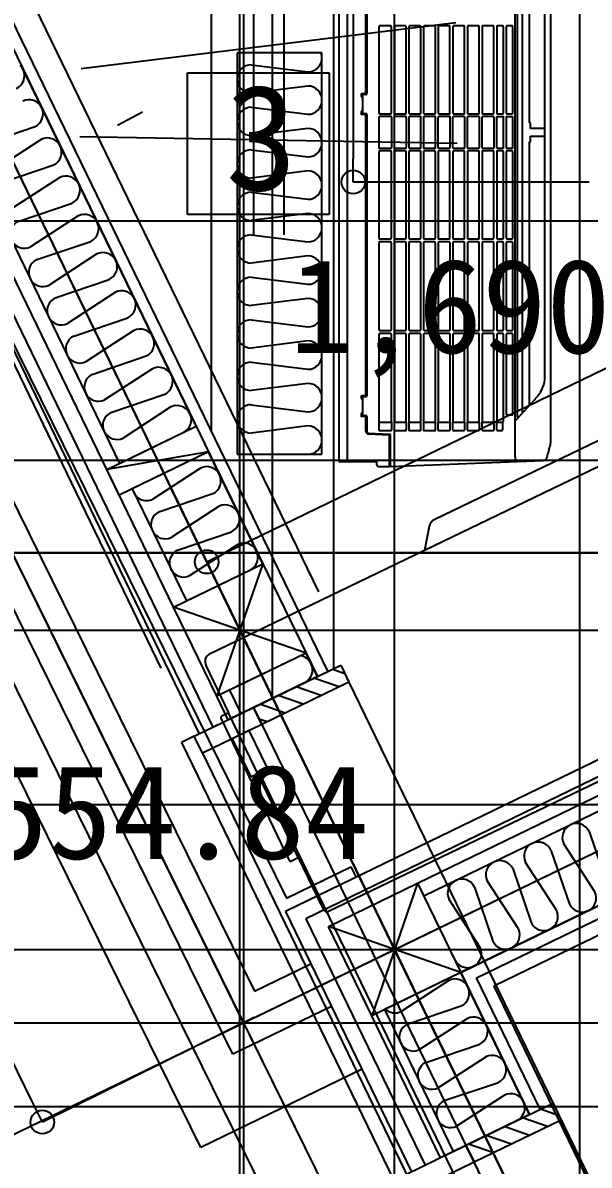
# Model space of a CAD drawing. Header units: metres. Extents: x 10861 to 26950, y 7268 to 22901.
# Drawn here: x 16245 to 16845, y 13855 to 15064 of the extents above; entities that cross this region are included whole.
import ezdxf

# ---------------------------------------------------------------- set-up
doc = ezdxf.new("R2010")
doc.units = ezdxf.units.M

msp = doc.modelspace()

# ---------------------------------------------------------------- linework, layer by layer
at = {"layer": 'COL_1F'}
for p, q in [((16404.4, 14445.6), (16498.9, 14491.4)), ((16498.9, 14491.4), (16450.2, 14351.2)), ((16498.9, 14491.4), (16544.7, 14397)), ((16450.2, 14351.2), (16404.4, 14445.6)), ((16544.7, 14397), (16404.4, 14445.6)), ((16544.7, 14397), (16450.2, 14351.2))]:
    msp.add_line(p, q, dxfattribs=at)
at = {"layer": 'COL_2F'}
for p, q in [((16568.4, 14107.4), (16662.9, 14153.2)), ((16662.9, 14153.2), (16614.3, 14012.9)), ((16662.9, 14153.2), (16708.7, 14058.7)), ((16614.3, 14012.9), (16568.4, 14107.4)), ((16708.7, 14058.7), (16568.4, 14107.4)), ((16708.7, 14058.7), (16614.3, 14012.9))]:
    msp.add_line(p, q, dxfattribs=at)
at = {"layer": 'GLID'}
for p, q in [((16474.6, 10010), (16474.6, 22205)), ((16474.6, 10010), (16474.6, 22205)), ((16474.6, 10010), (16474.6, 22205)), ((16478.7, 9325), (16478.7, 22205)), ((16478.7, 9325), (16478.7, 22205)), ((16478.7, 9325), (16478.7, 22205)), ((16638.6, 10010), (16638.6, 22205)), ((16638.6, 10010), (16638.6, 22205)), ((16638.6, 10010), (16638.6, 22205)), ((16834.7, 9325), (16834.7, 22205)), ((16834.7, 9325), (16834.7, 22205)), ((16834.7, 9325), (16834.7, 22205)), ((18614.1, 10010), (14765.1, 17946)), ((18614.1, 10010), (14765.1, 17946)), ((18614.1, 10010), (14765.1, 17946)), ((18480.6, 9945.4), (14580.1, 17856.1)), ((18480.6, 9945.4), (14580.1, 17856.1)), ((18480.6, 9945.4), (14580.1, 17856.1)), ((13514.7, 14854.8), (24358.1, 14854.8)), ((13514.7, 14854.8), (24358.1, 14854.8)), ((13514.7, 14854.8), (24358.1, 14854.8)), ((13514.7, 14503.1), (24358.1, 14503.1)), ((13514.7, 14503.1), (24358.1, 14503.1)), ((13514.7, 14503.1), (24358.1, 14503.1)), ((13801.7, 14421.3), (24358.1, 14421.3)), ((13801.7, 14421.3), (24358.1, 14421.3)), ((13801.7, 14421.3), (24358.1, 14421.3)), ((13801.7, 14236.5), (24358.1, 14236.5)), ((13801.7, 14236.5), (24358.1, 14236.5)), ((13801.7, 14236.5), (24358.1, 14236.5)), ((13801.7, 14083.1), (24358.1, 14083.1)), ((13801.7, 14083.1), (24358.1, 14083.1)), ((13801.7, 14083.1), (24358.1, 14083.1)), ((13953.4, 14005.5), (24358.1, 14005.5)), ((13953.4, 14005.5), (24358.1, 14005.5)), ((13953.4, 14005.5), (24358.1, 14005.5)), ((13801.7, 13916.9), (24358.1, 13916.9)), ((13801.7, 13916.9), (24358.1, 13916.9)), ((13801.7, 13916.9), (24358.1, 13916.9))]:
    msp.add_line(p, q, dxfattribs=at)
at = {"layer": 'WALL_BRACED_1F'}
for p, q in [((16160.7, 15280.4), (16557.8, 14461.7)), ((16160.7, 15280.4), (16557.8, 14461.7)), ((16391.3, 14380.9), (15994.2, 15199.7)), ((16391.3, 14380.9), (15994.2, 15199.7)), ((16419.2, 14861.5), (16419.2, 15011.5)), ((16419.2, 15011.5), (16569.2, 15011.5)), ((16569.2, 15011.5), (16569.2, 14861.5)), ((16569.2, 14861.5), (16419.2, 14861.5))]:
    msp.add_line(p, q, dxfattribs=at)
at = {"layer": 'WALL_NORMAL_1F'}
for p, q in [((16567.9, 14377.7), (15989.7, 15569.9)), ((15838.2, 15535.1), (16431.6, 14311.6)), ((15854.2, 15538.8), (16446, 14318.6)), ((16444.1, 15490), (16444.1, 14633)), ((16574.1, 14380.7), (16574.1, 15490)), ((16147.6, 15215.8), (16498.9, 14491.4)), ((16404.4, 14445.6), (16053.1, 15169.9)), ((16333.7, 14591.3), (16428.2, 14637.1)), ((16428.2, 14637.1), (16441.3, 14610.2)), ((16441.3, 14610.2), (16333.7, 14591.3)), ((16441.3, 14610.2), (16346.8, 14564.3)), ((16346.8, 14564.3), (16333.7, 14591.3)), ((16544.7, 14397), (16556.7, 14372.2)), ((16556.7, 14372.2), (16462.2, 14326.4)), ((16462.2, 14326.4), (16450.2, 14351.2))]:
    msp.add_line(p, q, dxfattribs=at)
at = {"layer": 'WALL_NORMAL_2F'}
for p, q in [((17418.2, 14557.3), (16523, 14123.2)), ((17434.2, 14547.3), (16544.4, 14115.7)), ((16662.9, 14153.2), (17452.2, 14536)), ((17516.8, 14450.6), (16708.7, 14058.7)), ((16725.4, 14053), (17519.6, 14438.1)), ((16523, 14123.2), (16656.6, 13847.8)), ((16544.4, 14115.7), (16671, 13854.8)), ((16708.7, 14058.7), (16781.6, 13908.5)), ((16792.9, 13913.9), (16725.4, 14053)), ((16687.1, 13862.6), (16614.3, 14012.9)), ((16781.6, 13908.5), (16687.1, 13862.6))]:
    msp.add_line(p, q, dxfattribs=at)
at = {"layer": 'カタログ部品(家具)_2F'}
for p, q in [((17283.5, 14306.3), (16743.6, 14044.4)), ((16743.6, 14044.4), (17267.3, 12964.7))]:
    msp.add_line(p, q, dxfattribs=at)
at = {"layer": 'カタログ部品(電化製品)_1F'}
for p, q in [((16579.4, 15389.3), (16579.4, 14599.7)), ((16588.3, 15384.3), (16588.3, 14599.7)), ((16766.3, 14604.8), (16766.3, 15379.8)), ((16804, 14621.5), (16804, 15362.6)), ((16768.3, 15271.5), (16768.3, 14647.1)), ((16773.8, 15265.5), (16773.8, 14651.1)), ((16781.5, 14958.4), (16781.5, 15257.1)), ((16608.2, 14990.4), (16608.2, 15234.8)), ((16609, 15235.9), (16609, 14989.4)), ((16797.7, 14689.7), (16797.7, 15226.9)), ((16634.4, 15061.3), (16622.9, 15061.3)), ((16649.9, 15061.3), (16639.2, 15061.3)), ((16665.4, 15061.3), (16654.7, 15061.3)), ((16680.9, 15061.3), (16670.2, 15061.3)), ((16696.3, 15061.3), (16685.7, 15061.3)), ((16711.8, 15061.3), (16701.2, 15061.3)), ((16727.3, 15061.3), (16716.7, 15061.3)), ((16742.9, 15061.3), (16732.2, 15061.3)), ((16753, 15061.2), (16747.5, 15061.2)), ((16762.8, 15061.2), (16757.8, 15061.2)), ((16622, 15060.3), (16622, 14968.9)), ((16635.3, 14968.9), (16635.3, 15060.3)), ((16638.3, 15060.3), (16638.3, 14968.9)), ((16650.8, 14968.9), (16650.8, 15060.3)), ((16653.8, 15060.3), (16653.8, 14968.9)), ((16666.3, 14968.9), (16666.3, 15060.3)), ((16669.3, 15060.3), (16669.3, 14968.9)), ((16681.8, 14968.9), (16681.8, 15060.3)), ((16684.8, 15060.3), (16684.8, 14968.9)), ((16697.2, 14968.9), (16697.2, 15060.3)), ((16700.3, 15060.3), (16700.3, 14968.9)), ((16712.7, 14968.9), (16712.7, 15060.3)), ((16715.7, 15060.3), (16715.7, 14968.9)), ((16728.2, 14968.9), (16728.2, 15060.3)), ((16731.3, 15060.3), (16731.3, 14968.9)), ((16743.8, 14968.9), (16743.8, 15060.3)), ((16746.8, 15060.3), (16746.8, 14968.9)), ((16753.8, 14969), (16753.8, 15060.2)), ((16756.8, 15060.3), (16756.8, 14968.9)), ((16763.7, 14969.1), (16763.7, 15060.1)), ((16603.5, 14986.3), (16603.5, 14989.6)), ((16603.5, 14989.6), (16607.3, 14989.4)), ((16608.1, 14988.4), (16605.3, 14988.4)), ((16604.4, 14987.4), (16604.4, 14969.4)), ((16603.5, 14967.1), (16603.5, 14970.4)), ((16607.3, 14967.3), (16603.5, 14967.1)), ((16605.3, 14968.4), (16608.1, 14968.4)), ((16608.2, 14670.6), (16608.2, 14966.3)), ((16609, 14967.4), (16609, 14669.5)), ((16621.7, 14964.2), (16621.7, 14932.7)), ((16634.6, 14965.1), (16622.6, 14965.1)), ((16622.9, 14967.9), (16634.4, 14967.9)), ((16635.5, 14932.7), (16635.5, 14964.1)), ((16638.1, 14964.1), (16638.1, 14932.7)), ((16650.2, 14965.1), (16639, 14965.1)), ((16639.2, 14967.9), (16649.9, 14967.9)), ((16651, 14932.7), (16651, 14964.1)), ((16653.5, 14964.1), (16653.5, 14932.7)), ((16665.7, 14965.1), (16654.5, 14965.1)), ((16654.7, 14967.9), (16665.4, 14967.9)), ((16666.5, 14932.7), (16666.5, 14964.1)), ((16669, 14964.1), (16669, 14932.7)), ((16681.2, 14965.1), (16669.9, 14965.1)), ((16670.2, 14967.9), (16680.9, 14967.9)), ((16682, 14932.7), (16682, 14964.1)), ((16684.5, 14964.1), (16684.5, 14932.7)), ((16696.7, 14965.1), (16685.4, 14965.1)), ((16685.7, 14967.9), (16696.3, 14967.9)), ((16697.5, 14932.7), (16697.5, 14964.1)), ((16700, 14964.1), (16700, 14932.7)), ((16712.2, 14965.1), (16700.9, 14965.1)), ((16701.2, 14967.9), (16711.8, 14967.9)), ((16713, 14932.7), (16713, 14964.1)), ((16715.5, 14964.1), (16715.5, 14932.7)), ((16727.7, 14965.1), (16716.4, 14965.1)), ((16716.7, 14967.9), (16727.3, 14967.9)), ((16728.5, 14932.7), (16728.5, 14964.1)), ((16731, 14964.1), (16731, 14932.7)), ((16743.2, 14965.1), (16731.9, 14965.1)), ((16732.2, 14967.9), (16742.9, 14967.9)), ((16744, 14932.7), (16744, 14964.1)), ((16746.5, 14964.2), (16746.5, 14932.7)), ((16753.1, 14965), (16747.3, 14965)), ((16747.7, 14968), (16752.9, 14968)), ((16754, 14932.8), (16754, 14964)), ((16756.6, 14964.2), (16756.6, 14932.7)), ((16763.1, 14965), (16757.5, 14965)), ((16757.8, 14968), (16762.8, 14968)), ((16764, 14932.8), (16764, 14964)), ((16782.6, 14958.4), (16781.5, 14958.4)), ((16782.6, 14952.4), (16782.6, 14958.4)), ((16797.7, 14952.4), (16782.6, 14952.4)), ((16797.7, 14944.4), (16797.7, 14952.4)), ((16782.6, 14938.4), (16782.6, 14944.4)), ((16782.6, 14944.4), (16797.7, 14944.4)), ((16622, 14927.9), (16622, 14836.5)), ((16622.6, 14931.7), (16634.6, 14931.7)), ((16634.4, 14928.8), (16622.9, 14928.8)), ((16635.3, 14836.5), (16635.3, 14927.9)), ((16638.3, 14927.9), (16638.3, 14836.5)), ((16639, 14931.7), (16650.1, 14931.7)), ((16649.9, 14928.8), (16639.2, 14928.8)), ((16650.8, 14836.5), (16650.8, 14927.8)), ((16653.8, 14927.9), (16653.8, 14836.5)), ((16654.5, 14931.7), (16665.6, 14931.7)), ((16665.4, 14928.8), (16654.7, 14928.8)), ((16666.3, 14836.5), (16666.3, 14927.8)), ((16669.3, 14927.9), (16669.3, 14836.5)), ((16669.9, 14931.7), (16681.1, 14931.7)), ((16680.9, 14928.8), (16670.2, 14928.8)), ((16681.8, 14836.5), (16681.8, 14927.8)), ((16684.8, 14927.9), (16684.8, 14836.5)), ((16685.4, 14931.7), (16696.6, 14931.7)), ((16696.3, 14928.8), (16685.7, 14928.8)), ((16697.2, 14836.5), (16697.2, 14927.8)), ((16700.3, 14927.9), (16700.3, 14836.5)), ((16700.9, 14931.7), (16712.1, 14931.7)), ((16711.8, 14928.8), (16701.2, 14928.8)), ((16712.7, 14836.5), (16712.7, 14927.8)), ((16715.7, 14927.9), (16715.7, 14836.5)), ((16716.4, 14931.7), (16727.6, 14931.7)), ((16727.3, 14928.8), (16716.7, 14928.8)), ((16728.2, 14836.5), (16728.2, 14927.8)), ((16731.3, 14927.9), (16731.3, 14836.5)), ((16731.9, 14931.7), (16743.1, 14931.7)), ((16742.9, 14928.8), (16732.2, 14928.8)), ((16743.8, 14836.5), (16743.8, 14927.8)), ((16746.8, 14927.9), (16746.8, 14836.5)), ((16747.4, 14931.7), (16753.1, 14931.7)), ((16753, 14928.8), (16747.5, 14928.8)), ((16753.8, 14836.6), (16753.8, 14927.7)), ((16756.8, 14927.8), (16756.8, 14836.5)), ((16757.5, 14931.7), (16763.1, 14931.7)), ((16762.8, 14928.8), (16757.8, 14928.8)), ((16763.7, 14836.6), (16763.7, 14927.7)), ((16781.5, 14659.5), (16781.5, 14938.4)), ((16781.5, 14938.4), (16782.6, 14938.4)), ((16622, 14831.5), (16622, 14739.5)), ((16622.9, 14835.5), (16634.4, 14835.5)), ((16634.4, 14832.4), (16622.9, 14832.4)), ((16635.3, 14739.6), (16635.3, 14831.4)), ((16638.3, 14831.5), (16638.3, 14739.5)), ((16639.2, 14835.5), (16649.9, 14835.5)), ((16649.9, 14832.4), (16639.2, 14832.4)), ((16650.8, 14739.6), (16650.8, 14831.4)), ((16653.8, 14831.5), (16653.8, 14739.5)), ((16654.7, 14835.5), (16665.4, 14835.5)), ((16665.4, 14832.4), (16654.7, 14832.4)), ((16666.3, 14739.6), (16666.3, 14831.4)), ((16669.3, 14831.5), (16669.3, 14739.5)), ((16670.2, 14835.5), (16680.9, 14835.5)), ((16680.9, 14832.4), (16670.2, 14832.4)), ((16681.8, 14739.6), (16681.8, 14831.4)), ((16684.8, 14831.5), (16684.8, 14739.5)), ((16685.7, 14835.5), (16696.3, 14835.5)), ((16696.3, 14832.4), (16685.7, 14832.4)), ((16697.3, 14739.6), (16697.3, 14831.4)), ((16700.3, 14831.5), (16700.3, 14739.5)), ((16701.2, 14835.5), (16711.8, 14835.5)), ((16711.8, 14832.4), (16701.2, 14832.4)), ((16712.7, 14739.6), (16712.7, 14831.4)), ((16715.7, 14831.5), (16715.7, 14739.5)), ((16716.7, 14835.5), (16727.3, 14835.5)), ((16727.3, 14832.4), (16716.7, 14832.4)), ((16728.2, 14739.6), (16728.2, 14831.4)), ((16731.3, 14831.5), (16731.3, 14739.5)), ((16732.2, 14835.5), (16742.9, 14835.5)), ((16742.9, 14832.4), (16732.2, 14832.4)), ((16743.8, 14739.6), (16743.8, 14831.4)), ((16746.8, 14831.4), (16746.8, 14739.5)), ((16747.7, 14835.5), (16752.9, 14835.5)), ((16752.9, 14832.3), (16747.7, 14832.3)), ((16753.8, 14739.7), (16753.8, 14831.3)), ((16756.8, 14831.5), (16756.8, 14739.6)), ((16757.8, 14835.6), (16762.8, 14835.6)), ((16763, 14832.3), (16757.8, 14832.3)), ((16763.7, 14739.6), (16763.7, 14831.4)), ((16622, 14734.5), (16622, 14641.6)), ((16622.9, 14738.6), (16634.4, 14738.6)), ((16634.4, 14735.4), (16623, 14735.4)), ((16635.3, 14641.6), (16635.3, 14734.5)), ((16638.3, 14734.5), (16638.3, 14641.6)), ((16639.2, 14738.6), (16649.9, 14738.6)), ((16649.9, 14735.4), (16639.2, 14735.4)), ((16650.8, 14641.6), (16650.8, 14734.5)), ((16653.8, 14734.5), (16653.8, 14641.6)), ((16654.7, 14738.6), (16665.4, 14738.6)), ((16665.4, 14735.4), (16654.7, 14735.4)), ((16666.3, 14641.6), (16666.3, 14734.5)), ((16669.3, 14734.5), (16669.3, 14641.6)), ((16670.2, 14738.6), (16680.9, 14738.6)), ((16680.9, 14735.4), (16670.2, 14735.4)), ((16681.8, 14641.6), (16681.8, 14734.5)), ((16684.8, 14734.5), (16684.8, 14641.6)), ((16685.7, 14738.6), (16696.3, 14738.6)), ((16696.4, 14735.4), (16685.7, 14735.4)), ((16697.3, 14641.6), (16697.3, 14734.5)), ((16700.3, 14734.5), (16700.3, 14641.6)), ((16701.2, 14738.6), (16711.8, 14738.6)), ((16711.9, 14735.4), (16701.2, 14735.4)), ((16712.7, 14641.6), (16712.7, 14734.5)), ((16715.7, 14734.5), (16715.7, 14641.6)), ((16716.7, 14738.6), (16727.3, 14738.6)), ((16727.4, 14735.4), (16716.7, 14735.4)), ((16728.2, 14641.6), (16728.2, 14734.5)), ((16731.3, 14734.5), (16731.3, 14641.6)), ((16732.2, 14738.6), (16742.9, 14738.6)), ((16742.9, 14735.4), (16732.2, 14735.4)), ((16743.7, 14641.6), (16743.7, 14734.5)), ((16746.8, 14734.6), (16746.8, 14641.6)), ((16747.7, 14738.6), (16752.9, 14738.6)), ((16752.9, 14735.4), (16747.7, 14735.4)), ((16753.8, 14642.1), (16753.8, 14734.4)), ((16756.8, 14734.4), (16756.8, 14649.1)), ((16757.8, 14738.6), (16762.8, 14738.6)), ((16762.8, 14735.4), (16757.8, 14735.4)), ((16763.7, 14649.1), (16763.7, 14734.3)), ((16603.5, 14666.5), (16603.5, 14669.8)), ((16603.5, 14669.8), (16607.3, 14669.6)), ((16604.4, 14667.5), (16604.4, 14649.6)), ((16608.1, 14668.5), (16605.3, 14668.5)), ((16768.7, 14645.4), (16789.7, 14668.5)), ((16603.5, 14647.3), (16603.5, 14650.6)), ((16607.3, 14647.5), (16603.5, 14647.3)), ((16605.3, 14648.6), (16608.1, 14648.6)), ((16608.2, 14631.9), (16608.2, 14646.5)), ((16609, 14647.6), (16609, 14632)), ((16622, 14641.6), (16621.7, 14641.6)), ((16621.7, 14641.6), (16621.7, 14633.6)), ((16622, 14641.6), (16635.3, 14641.6)), ((16635.5, 14641.6), (16635.3, 14641.6)), ((16635.5, 14633.6), (16635.5, 14641.6)), ((16638.3, 14641.6), (16638.1, 14641.6)), ((16638.1, 14641.6), (16638.1, 14633.6)), ((16638.3, 14641.6), (16650.8, 14641.6)), ((16651, 14641.6), (16650.8, 14641.6)), ((16651, 14633.6), (16651, 14641.6)), ((16653.8, 14641.6), (16653.5, 14641.6)), ((16653.5, 14641.6), (16653.5, 14633.6)), ((16653.8, 14641.6), (16666.3, 14641.6)), ((16666.5, 14641.6), (16666.3, 14641.6)), ((16666.5, 14633.6), (16666.5, 14641.6)), ((16669, 14641.6), (16682, 14641.6)), ((16669, 14641.6), (16669, 14633.6)), ((16682, 14633.6), (16682, 14641.6)), ((16684.5, 14641.6), (16697.5, 14641.6)), ((16684.5, 14641.6), (16684.5, 14633.6)), ((16697.5, 14633.6), (16697.5, 14641.6)), ((16700.3, 14641.6), (16700, 14641.6)), ((16700, 14641.6), (16700, 14633.6)), ((16700.3, 14641.6), (16712.7, 14641.6)), ((16713, 14641.6), (16712.7, 14641.6)), ((16713, 14633.6), (16713, 14641.6)), ((16715.7, 14641.6), (16715.5, 14641.6)), ((16715.5, 14641.6), (16715.5, 14633.6)), ((16715.7, 14641.6), (16728.2, 14641.6)), ((16728.5, 14641.6), (16728.2, 14641.6)), ((16728.5, 14633.6), (16728.5, 14641.6)), ((16731.3, 14641.6), (16731, 14641.6)), ((16731, 14641.6), (16731, 14633.6)), ((16731.3, 14641.6), (16743.7, 14641.6)), ((16744, 14641.6), (16743.7, 14641.6)), ((16744, 14633.6), (16744, 14641.6)), ((16746.5, 14641.6), (16753.1, 14641.6)), ((16746.5, 14641.6), (16746.5, 14633.6)), ((16753.1, 14633.7), (16753.1, 14642.1)), ((16753.1, 14642.1), (16753.8, 14642.1)), ((16756.8, 14649.1), (16763.7, 14649.1)), ((16766.3, 14642.8), (16768.7, 14645.4)), ((16768.3, 14647.1), (16768.7, 14647.1)), ((16768.7, 14647.1), (16768.7, 14645.4)), ((16610.7, 14630), (16633.2, 14628.7)), ((16632.4, 14627.7), (16610.8, 14628.9)), ((16622.6, 14632.6), (16634.6, 14632.6)), ((16633.3, 14594.7), (16633.3, 14626.7)), ((16634, 14627.7), (16634, 14594.7)), ((16638.9, 14632.6), (16650.1, 14632.6)), ((16654.4, 14632.6), (16665.6, 14632.6)), ((16669.9, 14632.6), (16681.1, 14632.6)), ((16685.4, 14632.6), (16696.6, 14632.6)), ((16700.9, 14632.6), (16712.1, 14632.6)), ((16716.4, 14632.6), (16727.6, 14632.6)), ((16731.9, 14632.6), (16743.1, 14632.6)), ((16747.4, 14632.6), (16752.2, 14632.6)), ((16634, 14594.7), (16796, 14600.9)), ((16579.4, 14599.7), (16619.4, 14599.7)), ((16619.4, 14599.7), (16619.4, 14596.7)), ((16621.2, 14594.7), (16633.3, 14594.7)), ((16633.3, 14596.5), (16634, 14596.5))]:
    msp.add_line(p, q, dxfattribs=at)
for centre, radius, start, end in [((16623, 15060.3), 0.941, 92.0315, -178.088), ((16634.3, 15060.3), 0.946, 0.3468, 87.3944), ((16639.2, 15060.3), 0.944, 92.3907, -177.4578), ((16649.8, 15060.3), 0.952, -2.8949, 87.2147), ((16654.7, 15060.3), 0.944, 92.3907, -177.4578), ((16665.3, 15060.3), 0.952, -2.8949, 87.2147), ((16670.2, 15060.3), 0.944, 92.3907, -177.4578), ((16680.8, 15060.3), 0.952, -2.8949, 87.2147), ((16685.7, 15060.3), 0.944, 92.3907, -177.4578), ((16696.3, 15060.3), 0.952, -2.8949, 87.2147), ((16701.2, 15060.3), 0.944, 92.3907, -177.4578), ((16711.8, 15060.3), 0.952, -2.8949, 87.2147), ((16716.7, 15060.3), 0.944, 92.3907, -177.4578), ((16727.3, 15060.3), 0.952, -2.8949, 87.2147), ((16732.2, 15060.3), 0.944, 92.3907, -177.4578), ((16742.8, 15060.3), 0.952, -2.8949, 87.2147), ((16747.7, 15060.3), 0.913, 101.0383, -178.0028), ((16752.8, 15060.2), 1.01, -2.8442, 77.7839), ((16757.7, 15060.3), 0.902, 89.6868, -177.8452), ((16762.7, 15060.2), 1, -3.4727, 84.2576), ((16605.4, 14987.4), 0.958, 92.7613, -177.4822), ((16607.3, 14990.4), 0.953, -90.415, 2.7391), ((16608, 14989.3), 0.958, -87.2387, 2.5178), ((16604.5, 14986.3), 0.959, 177.5394, -92.8185), ((16604.5, 14970.5), 0.961, 92.8793, -177.5431), ((16605.4, 14969.3), 0.958, 177.4822, -92.7613), ((16607.3, 14966.4), 0.953, -2.7391, 90.415), ((16608, 14967.4), 0.958, -2.5178, 87.2387), ((16622.7, 14964.1), 0.931, 91.7004, 176.7076), ((16623, 14968.9), 0.943, 178.2041, -92.1476), ((16634.3, 14968.9), 0.956, -86.9262, 2.6064), ((16634.6, 14964.1), 0.946, 0.2928, 87.3875), ((16639, 14964.1), 0.944, 92.3325, -177.3993), ((16639.2, 14968.9), 0.945, 177.4036, -92.3943), ((16649.8, 14968.9), 0.954, -87.0272, 1.3194), ((16650, 14964.1), 0.966, -2.3741, 80.5746), ((16654.5, 14964.1), 0.944, 92.3325, -177.3993), ((16654.7, 14968.9), 0.945, 177.4036, -92.3943), ((16665.3, 14968.9), 0.954, -87.0272, 1.3194), ((16665.5, 14964.1), 0.966, -2.3741, 80.5746), ((16670, 14964.1), 0.944, 92.3325, -177.3993), ((16670.2, 14968.9), 0.945, 177.4036, -92.3943), ((16680.8, 14968.9), 0.954, -87.0272, 1.3194), ((16681, 14964.1), 0.966, -2.3741, 80.5746), ((16685.5, 14964.1), 0.944, 92.3325, -177.3993), ((16685.7, 14968.9), 0.945, 177.4036, -92.3943), ((16696.3, 14968.9), 0.954, -87.0272, 1.3194), ((16696.5, 14964.1), 0.966, -2.3741, 80.5746), ((16701, 14964.1), 0.944, 92.3325, -177.3993), ((16701.2, 14968.9), 0.945, 177.4036, -92.3943), ((16711.8, 14968.9), 0.954, -87.0272, 1.3194), ((16712, 14964.1), 0.966, -2.3741, 80.5746), ((16716.5, 14964.1), 0.944, 92.3325, -177.3993), ((16716.7, 14968.9), 0.945, 177.4036, -92.3943), ((16727.3, 14968.9), 0.954, -87.0272, 1.3194), ((16727.5, 14964.1), 0.966, -2.3741, 80.5746), ((16732, 14964.1), 0.944, 92.3325, -177.3993), ((16732.2, 14968.9), 0.945, 177.4036, -92.3943), ((16742.8, 14968.9), 0.954, -87.0272, 1.3194), ((16743, 14964.1), 0.966, -2.3741, 80.5746), ((16747.5, 14964.1), 0.939, 102.596, 174.3649), ((16747.7, 14968.9), 0.917, 178.0469, -90.6782), ((16752.8, 14969), 1.02, -83.5367, 2.5879), ((16753.1, 14964.1), 0.99, -3.3516, 85.0542), ((16757.5, 14964.1), 0.898, 89.6804, 177.8734), ((16757.8, 14968.9), 0.91, 178.4057, -90.2473), ((16762.7, 14969), 1.01, -83.9376, 3.2059), ((16763, 14964), 1, -3.424, 84.3764), ((16622.7, 14932.7), 0.943, 177.6032, -92.1315), ((16623, 14927.9), 0.941, 92.0315, -178.088), ((16634.3, 14927.9), 0.946, 0.3468, 87.3944), ((16634.6, 14932.7), 0.953, -87.16, 2.7828), ((16639, 14932.7), 0.945, 177.512, -92.3873), ((16639.2, 14927.9), 0.944, 92.3907, -177.4578), ((16649.8, 14927.9), 0.952, -2.8949, 87.2147), ((16650, 14932.7), 0.954, -87.1023, 2.725), ((16654.5, 14932.7), 0.945, 177.512, -92.3873), ((16654.7, 14927.9), 0.944, 92.3907, -177.4578), ((16665.3, 14927.9), 0.952, -2.8949, 87.2147), ((16665.5, 14932.7), 0.954, -87.1023, 2.725), ((16670, 14932.7), 0.945, 177.512, -92.3873), ((16670.2, 14927.9), 0.944, 92.3907, -177.4578), ((16680.8, 14927.9), 0.952, -2.8949, 87.2147), ((16681, 14932.7), 0.954, -87.1023, 2.725), ((16685.5, 14932.7), 0.945, 177.512, -92.3873), ((16685.7, 14927.9), 0.944, 92.3907, -177.4578), ((16696.3, 14927.9), 0.952, -2.8949, 87.2147), ((16696.5, 14932.7), 0.954, -87.1023, 2.725), ((16701, 14932.7), 0.945, 177.512, -92.3873), ((16701.2, 14927.9), 0.944, 92.3907, -177.4578), ((16711.8, 14927.9), 0.952, -2.8949, 87.2147), ((16712, 14932.7), 0.954, -87.1023, 2.725), ((16716.5, 14932.7), 0.945, 177.512, -92.3873), ((16716.7, 14927.9), 0.944, 92.3907, -177.4578), ((16727.3, 14927.9), 0.952, -2.8949, 87.2147), ((16727.5, 14932.7), 0.954, -87.1023, 2.725), ((16732, 14932.7), 0.945, 177.512, -92.3873), ((16732.2, 14927.9), 0.944, 92.3907, -177.4578), ((16742.8, 14927.9), 0.952, -2.8949, 87.2147), ((16743, 14932.7), 0.954, -87.1023, 2.725), ((16747.5, 14932.7), 0.921, 178.245, -91.0518), ((16747.7, 14927.9), 0.913, 101.0383, -178.0028), ((16752.8, 14927.8), 1.01, -2.8442, 77.7839), ((16753, 14932.7), 1.01, -84.176, 2.9056), ((16757.5, 14932.7), 0.909, 178.1767, -90.1981), ((16757.7, 14927.9), 0.902, 89.6868, -177.8452), ((16762.7, 14927.8), 1, -3.4727, 84.2576), ((16762.9, 14932.8), 1.03, -83.2068, 2.7852), ((16623, 14836.4), 0.943, 178.2041, -92.1476), ((16623, 14831.5), 0.931, 91.7004, 176.7076), ((16634.3, 14836.5), 0.956, -86.9262, 2.6064), ((16634.3, 14831.4), 0.957, -2.6672, 84.404), ((16639.2, 14836.4), 0.945, 177.4036, -92.3943), ((16639.2, 14831.5), 0.939, 92.1745, -179.794), ((16649.8, 14836.5), 0.954, -87.0272, 1.3194), ((16649.8, 14831.4), 0.952, -2.8949, 87.2147), ((16654.7, 14836.4), 0.945, 177.4036, -92.3943), ((16654.7, 14831.5), 0.939, 92.1745, -179.794), ((16665.3, 14836.5), 0.954, -87.0272, 1.3194), ((16665.3, 14831.4), 0.952, -2.8949, 87.2147), ((16670.2, 14836.4), 0.945, 177.4036, -92.3943), ((16670.2, 14831.5), 0.939, 92.1745, -179.794), ((16680.8, 14836.5), 0.954, -87.0272, 1.3194), ((16680.8, 14831.4), 0.952, -2.8949, 87.2147), ((16685.7, 14836.4), 0.945, 177.4036, -92.3943), ((16685.7, 14831.5), 0.939, 92.1745, -179.794), ((16696.3, 14836.5), 0.954, -87.0272, 1.3194), ((16696.3, 14831.4), 0.952, -2.8949, 87.2147), ((16701.2, 14836.4), 0.945, 177.4036, -92.3943), ((16701.2, 14831.5), 0.939, 92.1745, -179.794), ((16711.8, 14836.5), 0.954, -87.0272, 1.3194), ((16711.8, 14831.4), 0.952, -2.8949, 87.2147), ((16716.7, 14836.4), 0.945, 177.4036, -92.3943), ((16716.7, 14831.5), 0.939, 92.1745, -179.794), ((16727.3, 14836.5), 0.954, -87.0272, 1.3194), ((16727.3, 14831.4), 0.952, -2.8949, 87.2147), ((16732.2, 14836.4), 0.945, 177.4036, -92.3943), ((16732.2, 14831.5), 0.939, 92.1745, -179.794), ((16742.8, 14836.5), 0.954, -87.0272, 1.3194), ((16742.8, 14831.4), 0.952, -2.8949, 87.2147), ((16747.7, 14836.5), 0.917, 178.0469, -90.6782), ((16747.7, 14831.5), 0.895, 89.2436, -177.3408), ((16752.8, 14836.6), 1.02, -83.5367, 2.5879), ((16752.8, 14831.4), 0.992, -3.2944, 84.9427), ((16757.8, 14836.5), 0.91, 178.4057, -90.2473), ((16757.7, 14831.5), 0.849, 86.363, 179.6594), ((16762.7, 14836.6), 1.01, -83.9376, 3.2059), ((16762.7, 14831.3), 0.987, 4.8553, 77.1473), ((16623, 14739.5), 0.942, 177.5444, -92.0728), ((16623, 14734.5), 0.94, 89.7142, -177.44), ((16634.3, 14739.5), 0.96, -84.2358, 2.5558), ((16634.3, 14734.5), 0.952, -2.8949, 87.2147), ((16639.2, 14739.5), 0.945, 177.4036, -92.3943), ((16639.2, 14734.5), 0.942, 92.2733, -177.3404), ((16649.8, 14739.5), 0.953, -87.0988, 2.779), ((16649.8, 14734.5), 0.957, -2.7212, 84.398), ((16654.7, 14739.5), 0.945, 177.4036, -92.3943), ((16654.7, 14734.5), 0.942, 92.2733, -177.3404), ((16665.3, 14739.5), 0.953, -87.0988, 2.779), ((16665.3, 14734.5), 0.957, -2.7212, 84.398), ((16670.2, 14739.5), 0.945, 177.4036, -92.3943), ((16670.2, 14734.5), 0.942, 92.2733, -177.3404), ((16680.8, 14739.5), 0.953, -87.0988, 2.779), ((16680.8, 14734.5), 0.957, -2.7212, 84.398), ((16685.7, 14739.5), 0.945, 177.4036, -92.3943), ((16685.7, 14734.5), 0.942, 92.2733, -177.3404), ((16696.3, 14739.5), 0.953, -87.0988, 2.779), ((16696.3, 14734.5), 0.957, -2.7212, 84.398), ((16701.2, 14739.5), 0.945, 177.4036, -92.3943), ((16701.2, 14734.5), 0.942, 92.2733, -177.3404), ((16711.8, 14739.5), 0.953, -87.0988, 2.779), ((16711.8, 14734.5), 0.957, -2.7212, 84.398), ((16716.7, 14739.5), 0.945, 177.4036, -92.3943), ((16716.7, 14734.5), 0.942, 92.2733, -177.3404), ((16727.3, 14739.5), 0.953, -87.0988, 2.779), ((16727.3, 14734.5), 0.957, -2.7212, 84.398), ((16732.2, 14739.5), 0.945, 177.4036, -92.3943), ((16732.2, 14734.5), 0.942, 92.2733, -177.3404), ((16742.8, 14739.5), 0.953, -87.0988, 2.779), ((16742.8, 14734.5), 0.957, -2.7212, 84.398), ((16747.7, 14739.5), 0.92, 178.229, -90.8603), ((16747.7, 14734.5), 0.906, 90.2192, 175.4894), ((16752.8, 14739.6), 1.02, -83.7424, 2.7936), ((16752.8, 14734.4), 0.992, -3.2944, 84.9427), ((16757.8, 14739.5), 0.91, 178.4057, -90.2473), ((16757.7, 14734.5), 0.902, 89.6868, -177.8452), ((16762.7, 14739.6), 1.03, -82.9299, -1.2728), ((16762.7, 14734.4), 0.996, -3.9595, 84.7445), ((16766.3, 14689.5), 31.4, -41.9032, 0.5119), ((16604.5, 14666.4), 0.959, 177.5394, -92.8185), ((16605.4, 14667.6), 0.958, 92.7613, -177.4822), ((16607.3, 14670.5), 0.953, -90.415, 2.7391), ((16608, 14669.5), 0.958, -87.2387, 2.5178), ((16604.5, 14650.6), 0.961, 92.8793, -177.5431), ((16605.4, 14649.5), 0.958, 177.4822, -92.7613), ((16607.3, 14646.5), 0.953, -2.7391, 90.415), ((16608, 14647.6), 0.958, -2.5178, 87.2387), ((16611.1, 14631.8), 2.89, 177.6792, -95.9404), ((16610.9, 14631.9), 1.93, 177.6616, -95.9517), ((16622.7, 14633.6), 0.942, 177.5444, -92.0728), ((16632.3, 14626.7), 0.964, -2.2856, 84.0822), ((16633.1, 14627.7), 0.964, -2.2856, 84.0822), ((16634.5, 14633.6), 0.96, -84.2635, 2.1274), ((16639, 14633.6), 0.944, 177.6304, -93.4346), ((16650, 14633.6), 0.96, -84.2635, 2.1274), ((16654.5, 14633.6), 0.944, 177.6304, -93.4346), ((16665.5, 14633.6), 0.96, -84.2635, 2.1274), ((16670, 14633.6), 0.944, 177.6304, -93.4346), ((16681, 14633.6), 0.96, -84.2635, 2.1274), ((16685.5, 14633.6), 0.944, 177.6304, -93.4346), ((16696.5, 14633.6), 0.96, -84.2635, 2.1274), ((16701, 14633.6), 0.944, 177.6304, -93.4346), ((16712, 14633.6), 0.96, -84.2635, 2.1274), ((16716.5, 14633.6), 0.944, 177.6304, -93.4346), ((16727.5, 14633.6), 0.96, -84.2635, 2.1274), ((16732, 14633.6), 0.944, 177.6304, -93.4346), ((16743, 14633.6), 0.96, -84.2635, 2.1274), ((16747.5, 14633.6), 0.92, 178.229, -90.8603), ((16752.1, 14633.6), 1.01, -83.8043, 1.8297), ((16588.7, 14665.9), 220.2, -16.2134, -12.5925), ((16787.6, 14621.5), 16.5, -12.5448, -0.0337), ((16781.7, 14604.6), 15.4, 179.3193, -169.9466), ((16772.6, 14602.9), 6.19, -170.2523, -156.1978), ((16795.7, 14605.6), 4.64, -86.1507, -14.4017), ((16621.3, 14596.6), 1.91, 178.4179, -92.689), ((16768.4, 14601.5), 1.78, -145.5692, -115.5877)]:
    msp.add_arc(centre, radius, start, end, dxfattribs=at)
at = {"layer": 'カタログ部品(電化製品)_2F'}
for p, q in [((17067.5, 14724.5), (16681, 14538.5)), ((17099.9, 14712.4), (16670.3, 14505.6)), ((16675.1, 14531), (16670.3, 14505.6)), ((16675.8, 14533.2), (16675.1, 14531)), ((16677.2, 14535.3), (16675.8, 14533.2)), ((16679, 14537.2), (16677.2, 14535.3)), ((16681, 14538.5), (16679, 14537.2)), ((16670.3, 14505.6), (16441.8, 14395.6)), ((16567.8, 14123.4), (17282.3, 14467.2)), ((16441.8, 14395.6), (16439.3, 14393.6)), ((16437.9, 14390.5), (16437.8, 14386.9)), ((16437.8, 14386.9), (16438.9, 14383.2)), ((16439.3, 14393.6), (16437.9, 14390.5)), ((16438.9, 14383.2), (16462.7, 14333.6)), ((16454.4, 14329.1), (16454.3, 14328.6)), ((16454.3, 14328.6), (16454.4, 14328)), ((16454.9, 14329.7), (16454.4, 14329.1)), ((16454.4, 14328), (16526.8, 14177.4)), ((16455.5, 14330.1), (16454.9, 14329.7)), ((16462.7, 14333.6), (16455.5, 14330.1)), ((16536.5, 14180.4), (16462.7, 14333.6)), ((16529.3, 14176.9), (16536.5, 14180.4)), ((16536.5, 14180.4), (16562.5, 14126.4)), ((16526.8, 14177.4), (16527.2, 14176.9)), ((16527.2, 14176.9), (16527.8, 14176.7)), ((16527.8, 14176.7), (16528.5, 14176.7)), ((16528.5, 14176.7), (16529.3, 14176.9)), ((16562.5, 14126.4), (16563.6, 14124.7)), ((16563.6, 14124.7), (16565, 14123.6)), ((16565, 14123.6), (16566.4, 14123.1)), ((16566.4, 14123.1), (16567.8, 14123.4))]:
    msp.add_line(p, q, dxfattribs=at)
at = {"layer": 'データ 001_1F'}
for p, q in [((16834.7, 14350), (16834.7, 21840)), ((15736.2, 15943.7), (19509.7, 8163.2)), ((16509.1, 14350), (16509.1, 15908.1)), ((16344.9, 14956), (16371.4, 14970)), ((16462, 14504.5), (17283.1, 14902.7)), ((15014.7, 14601.3), (22924.7, 14601.3)), ((16439.5, 14493.6), (16462, 14504.5)), ((16548.6, 14268.6), (16439.5, 14493.6)), ((16254.3, 13922.7), (16031, 14375.5)), ((16548.6, 14268.6), (16548.6, 14268.6)), ((16489.6, 14010.9), (16265.3, 13900.3)), ((16489.6, 14010.9), (16489.6, 14010.9)), ((16265.3, 13900.3), (16254.3, 13922.7))]:
    msp.add_line(p, q, dxfattribs=at)
for centre in [(16439.5, 14493.6), (16265.3, 13900.3)]:
    msp.add_circle(centre, 12.5, dxfattribs=at)
at = {"layer": 'データ 001_2F'}
for p, q in [((16584.9, 13789.9), (14793.5, 17423.1)), ((16462, 14504.5), (17283.1, 14902.7)), ((15166.6, 13369.1), (17907, 14698.3)), ((18621.8, 9993.9), (16402.1, 14570.7)), ((16439.5, 14493.6), (16462, 14504.5)), ((17504.7, 14503.1), (15697.5, 14503.1)), ((16548.6, 14268.6), (16439.5, 14493.6)), ((16254.3, 13922.7), (16031, 14375.5)), ((16548.6, 14268.6), (16548.6, 14268.6)), ((16489.6, 14010.9), (16265.3, 13900.3)), ((16489.6, 14010.9), (16489.6, 14010.9)), ((16265.3, 13900.3), (16254.3, 13922.7))]:
    msp.add_line(p, q, dxfattribs=at)
for centre in [(16439.5, 14493.6), (16265.3, 13900.3)]:
    msp.add_circle(centre, 12.5, dxfattribs=at)
at = {"layer": 'データ 001_3F'}
for p, q in [((16478.6, 14005.5), (15014.7, 16974.5)), ((16638.6, 14083.1), (17504.7, 14503.1)), ((16478.6, 14005.5), (16638.6, 14083.1)), ((18364.2, 10525), (16638.6, 14083.1))]:
    msp.add_line(p, q, dxfattribs=at)
at = {"layer": 'ハンガーパイプ_2F'}
for p, q in [((16489, 16555), (16489, 14840)), ((16521, 16555), (16521, 14840)), ((16703.5, 15064.4), (16306.5, 15015.6)), ((16705, 14936.5), (16305, 14943.5))]:
    msp.add_line(p, q, dxfattribs=at)
at = {"layer": '建具(金属窓)_1F'}
for p, q in [((16489.2, 14339.5), (16581.4, 14384.2)), ((16581.4, 14384.2), (16590.2, 14366.3)), ((16585.9, 14375.1), (16572.2, 14379.8)), ((16590.2, 14366.3), (16497.9, 14321.5)), ((16560.8, 14352), (16534.1, 14361.3)), ((16579.9, 14361.3), (16553.1, 14370.5)), ((16590.2, 14366.3), (17310.2, 12881.6)), ((16541.7, 14342.8), (16515, 14352)), ((16426.2, 14309), (16489.2, 14339.5)), ((16489.2, 14339.5), (16497.9, 14321.5)), ((16497.9, 14321.5), (16489.2, 14339.5)), ((16522.6, 14333.5), (16495.9, 14342.8)), ((16503.5, 14324.2), (16495.2, 14327.1)), ((16497.9, 14321.5), (16434.9, 14291)), ((16484.4, 14315), (16466.4, 14306.3)), ((16504.1, 14274.5), (16484.4, 14315)), ((16497.9, 14321.5), (17218, 12836.9)), ((16426.2, 14309), (16412.7, 14302.4)), ((16412.7, 14302.4), (17150.2, 12781.8)), ((16434.9, 14291), (16426.2, 14309)), ((16466.4, 14306.3), (16486.1, 14265.8)), ((16434.9, 14291), (17155, 12806.4)), ((16486.1, 14265.8), (16504.1, 14274.5)), ((16495.1, 14270.1), (16825.6, 13588.6))]:
    msp.add_line(p, q, dxfattribs=at)
at = {"layer": '建具(金属窓)_2F'}
for p, q in [((16594.7, 16560.8), (16594.7, 14920.8)), ((16594.7, 14895.8), (16594.7, 14920.8)), ((16844.7, 14895.8), (16594.7, 14895.8)), ((16594.7, 14895.8), (16594.7, 14895.8)), ((16844.7, 14895.8), (16844.7, 14895.8)), ((16714.1, 13875.7), (16806.4, 13920.5)), ((16812.8, 13907.1), (16793, 13914)), ((16806.4, 13920.5), (16815.1, 13902.5)), ((16815.1, 13902.5), (16722.9, 13857.7)), ((16800.6, 13895.5), (16773.9, 13904.7)), ((17336.6, 12827.3), (16815.1, 13902.5)), ((16781.5, 13886.2), (16754.8, 13895.5)), ((16651.2, 13845.2), (16714.1, 13875.7)), ((16714.1, 13875.7), (16722.9, 13857.7)), ((16722.9, 13857.7), (16714.1, 13875.7)), ((16743.4, 13867.7), (16716.7, 13877)), ((16762.5, 13876.9), (16735.7, 13886.2)), ((16722.9, 13857.7), (16659.9, 13827.2)), ((16724.3, 13858.4), (16722.2, 13859.2)), ((17244.3, 12782.5), (16722.9, 13857.7))]:
    msp.add_line(p, q, dxfattribs=at)
msp.add_circle((16594.7, 14895.8), 12.5, dxfattribs=at)
at = {"layer": '手摺_2F'}
for p, q in [((15113.7, 16997.6), (16523.9, 14137.5)), ((15039.7, 16980.4), (16490.1, 14038.8)), ((16467.2, 13972.2), (14989.7, 16968.7)), ((16433.3, 13873.5), (14915.7, 16951.5)), ((16523.9, 14137.5), (16592.2, 14170.6)), ((16592.2, 14170.6), (16597.7, 14159.4)), ((16490.1, 14038.8), (16549.8, 14067.8)), ((16571.7, 14022.8), (16467.2, 13972.2)), ((16604, 13956.2), (16433.3, 13873.5))]:
    msp.add_line(p, q, dxfattribs=at)
at = {"layer": '断熱材_1F'}
for p, q in [((16561.6, 15032.5), (16471.6, 15032.5)), ((16471.6, 15032.5), (16471.6, 14607.5)), ((16561.6, 14607.5), (16561.6, 15032.5)), ((16428.2, 14637.1), (16242.7, 15019.5)), ((16486.6, 15020), (16546.6, 15012.5)), ((16546.6, 14997.5), (16486.6, 14990)), ((16161.8, 14980.3), (16347.2, 14597.9)), ((16486.6, 14975), (16546.6, 14967.5)), ((16200.4, 14935.1), (16257.6, 14954.5)), ((16546.6, 14952.5), (16486.6, 14945)), ((16264.2, 14941), (16213.4, 14908.1)), ((16486.6, 14930), (16546.6, 14922.5)), ((16220, 14894.6), (16277.3, 14914)), ((16546.6, 14907.5), (16486.6, 14900)), ((16283.8, 14900.5), (16233.1, 14867.6)), ((16486.6, 14885), (16546.6, 14877.5)), ((16239.6, 14854.1), (16296.9, 14873.5)), ((16303.4, 14860), (16252.7, 14827.1)), ((16546.6, 14862.5), (16486.6, 14855)), ((16259.3, 14813.6), (16316.5, 14833)), ((16486.6, 14840), (16546.6, 14832.5)), ((16323.1, 14819.6), (16272.4, 14786.6)), ((16546.6, 14817.5), (16486.6, 14810)), ((16486.6, 14795), (16546.6, 14787.5)), ((16278.9, 14773.1), (16336.2, 14792.6)), ((16342.7, 14779.1), (16292, 14746.1)), ((16546.6, 14772.5), (16486.6, 14765)), ((16298.5, 14732.6), (16355.8, 14752.1)), ((16486.6, 14750), (16546.6, 14742.5)), ((16362.3, 14738.6), (16311.6, 14705.6)), ((16546.6, 14727.5), (16486.6, 14720)), ((16318.2, 14692.1), (16375.4, 14711.6)), ((16382, 14698.1), (16331.3, 14665.2)), ((16486.6, 14705), (16546.6, 14697.5)), ((16546.6, 14682.5), (16486.6, 14675)), ((16337.8, 14651.7), (16395.1, 14671.1)), ((16401.6, 14657.6), (16350.9, 14624.7)), ((16486.6, 14660), (16546.6, 14652.5)), ((16546.6, 14637.5), (16486.6, 14630)), ((16347.2, 14597.9), (16428.2, 14637.1)), ((16441.3, 14610.2), (16360.3, 14570.9)), ((16498.9, 14491.4), (16441.3, 14610.2)), ((16471.6, 14607.5), (16561.6, 14607.5)), ((16433, 14592.9), (16382.3, 14559.9)), ((16360.3, 14570.9), (16417.9, 14452.2)), ((16388.8, 14546.4), (16446.1, 14565.9)), ((16452.6, 14552.4), (16401.9, 14519.5)), ((16408.5, 14506), (16465.7, 14525.4)), ((16472.3, 14511.9), (16421.6, 14479)), ((16417.9, 14452.2), (16498.9, 14491.4)), ((16544.7, 14397), (16463.7, 14357.7)), ((16556.7, 14372.2), (16544.7, 14397)), ((16475.7, 14333), (16556.7, 14372.2)), ((16463.7, 14357.7), (16475.7, 14333))]:
    msp.add_line(p, q, dxfattribs=at)
for centre, start, end in [((16546.6, 15027.5), -90, 19.4712), ((16231.4, 15008.5), -64.1266, 45.3446), ((16486.6, 15005), 90, -90), ((16546.6, 14982.5), -90, 90), ((16251.1, 14968), -64.1266, 115.8734), ((16486.6, 14960), 90, -90), ((16546.6, 14937.5), -90, 90), ((16270.7, 14927.5), -64.1266, 115.8734), ((16486.6, 14915), 90, -90), ((16546.6, 14892.5), -90, 90), ((16290.3, 14887), -64.1266, 115.8734), ((16486.6, 14870), 90, -90), ((16310, 14846.5), -64.1266, 115.8734), ((16546.6, 14847.5), -90, 90), ((16246.2, 14840.6), 115.8734, -64.1266), ((16486.6, 14825), 90, -90), ((16329.6, 14806.1), -64.1266, 115.8734), ((16265.8, 14800.1), 115.8734, -64.1266), ((16546.6, 14802.5), -90, 90), ((16486.6, 14780), 90, -90), ((16285.4, 14759.6), 115.8734, -64.1266), ((16349.3, 14765.6), -64.1266, 115.8734), ((16546.6, 14757.5), -90, 90), ((16486.6, 14735), 90, -90), ((16368.9, 14725.1), -64.1266, 115.8734), ((16305.1, 14719.1), 115.8734, -64.1266), ((16546.6, 14712.5), -90, 90), ((16388.5, 14684.6), -64.1266, 115.8734), ((16486.6, 14690), 90, -90), ((16324.7, 14678.7), 115.8734, -64.1266), ((16546.6, 14667.5), -90, 90), ((16344.4, 14638.2), 115.8734, -64.1266), ((16408.2, 14644.1), -64.1266, 115.8734), ((16486.6, 14645), 90, -90), ((16546.6, 14622.5), -90, 90), ((16439.6, 14579.4), -64.1266, 115.8734), ((16375.8, 14573.4), -171.311, -64.1266), ((16459.2, 14538.9), -64.1266, 115.8734), ((16395.4, 14533), 115.8734, -64.1266), ((16415, 14492.5), 115.8734, -64.1266), ((16478.8, 14498.4), -64.1266, 115.8734), ((16536.6, 14379.2), -64.1266, 82.1784)]:
    msp.add_arc(centre, 15, start, end, dxfattribs=at)
at = {"layer": '断熱材_2F'}
for p, q in [((17018.1, 14308.8), (16669.5, 14139.7)), ((16708.7, 14058.7), (17057.4, 14227.8)), ((16844.7, 14208), (16864.1, 14150.8)), ((16850.6, 14144.2), (16817.7, 14195)), ((16804.2, 14188.4), (16823.7, 14131.2)), ((16763.7, 14168.8), (16783.2, 14111.5)), ((16810.2, 14124.6), (16777.2, 14175.3)), ((16769.7, 14105), (16736.7, 14155.7)), ((16723.2, 14149.1), (16742.7, 14091.9)), ((16669.5, 14139.7), (16708.7, 14058.7)), ((16729.2, 14085.3), (16696.2, 14136)), ((16708.7, 14058.7), (16627.8, 14019.5)), ((16781.6, 13908.5), (16708.7, 14058.7)), ((16696.1, 14050.4), (16645.4, 14017.4)), ((16652, 14004), (16709.2, 14023.4)), ((16627.8, 14019.5), (16700.6, 13869.2)), ((16715.8, 14009.9), (16665, 13977)), ((16671.6, 13963.5), (16728.8, 13982.9)), ((16735.4, 13969.4), (16684.7, 13936.5)), ((16691.2, 13923), (16748.5, 13942.4)), ((16755, 13928.9), (16704.3, 13896)), ((16700.6, 13869.2), (16781.6, 13908.5))]:
    msp.add_line(p, q, dxfattribs=at)
for centre, start, end in [((16831.2, 14201.5), 25.8734, -154.1266), ((16790.7, 14181.9), 25.8734, -154.1266), ((16750.2, 14162.2), 25.8734, -154.1266), ((16709.7, 14142.6), 25.8734, -154.1266), ((16837.2, 14137.7), -154.1266, 25.8734), ((16796.7, 14118.1), -154.1266, 25.8734), ((16756.2, 14098.4), -154.1266, 25.8734), ((16715.7, 14078.8), -154.1266, 25.8734), ((16702.7, 14036.9), -64.1266, 115.8734), ((16638.9, 14030.9), -132.7195, -64.1266), ((16722.3, 13996.4), -64.1266, 115.8734), ((16658.5, 13990.5), 115.8734, -64.1266), ((16678.1, 13950), 115.8734, -64.1266), ((16741.9, 13955.9), -64.1266, 115.8734), ((16761.6, 13915.4), -64.1266, 115.8734), ((16697.8, 13909.5), 115.8734, -64.1266)]:
    msp.add_arc(centre, 15, start, end, dxfattribs=at)
at = {"layer": '部屋_1F'}
msp.add_line((12701.7, 21530), (19069.8, 8614.6), dxfattribs=at)
at = {"layer": '部屋_2F'}
msp.add_line((12701.7, 21530), (19069.8, 8614.6), dxfattribs=at)

# ---------------------------------------------------------------- texts
at = {"layer": 'WALL_BRACED_1F'}
msp.add_text('3', height=112, dxfattribs=at).set_placement((16459.2, 14887))
at = {"layer": 'データ 001_1F'}
msp.add_text('554.84', height=100, dxfattribs=at).set_placement((16203.2, 14179))
at = {"layer": 'データ 001_2F'}
msp.add_text('554.84', height=100, dxfattribs=at).set_placement((16203.2, 14179))
at = {"layer": '建具(金属窓)_2F'}
msp.add_text('1,690', height=100, dxfattribs=at).set_placement((16527.2, 14714.6))

doc.saveas('drawing.dxf')
